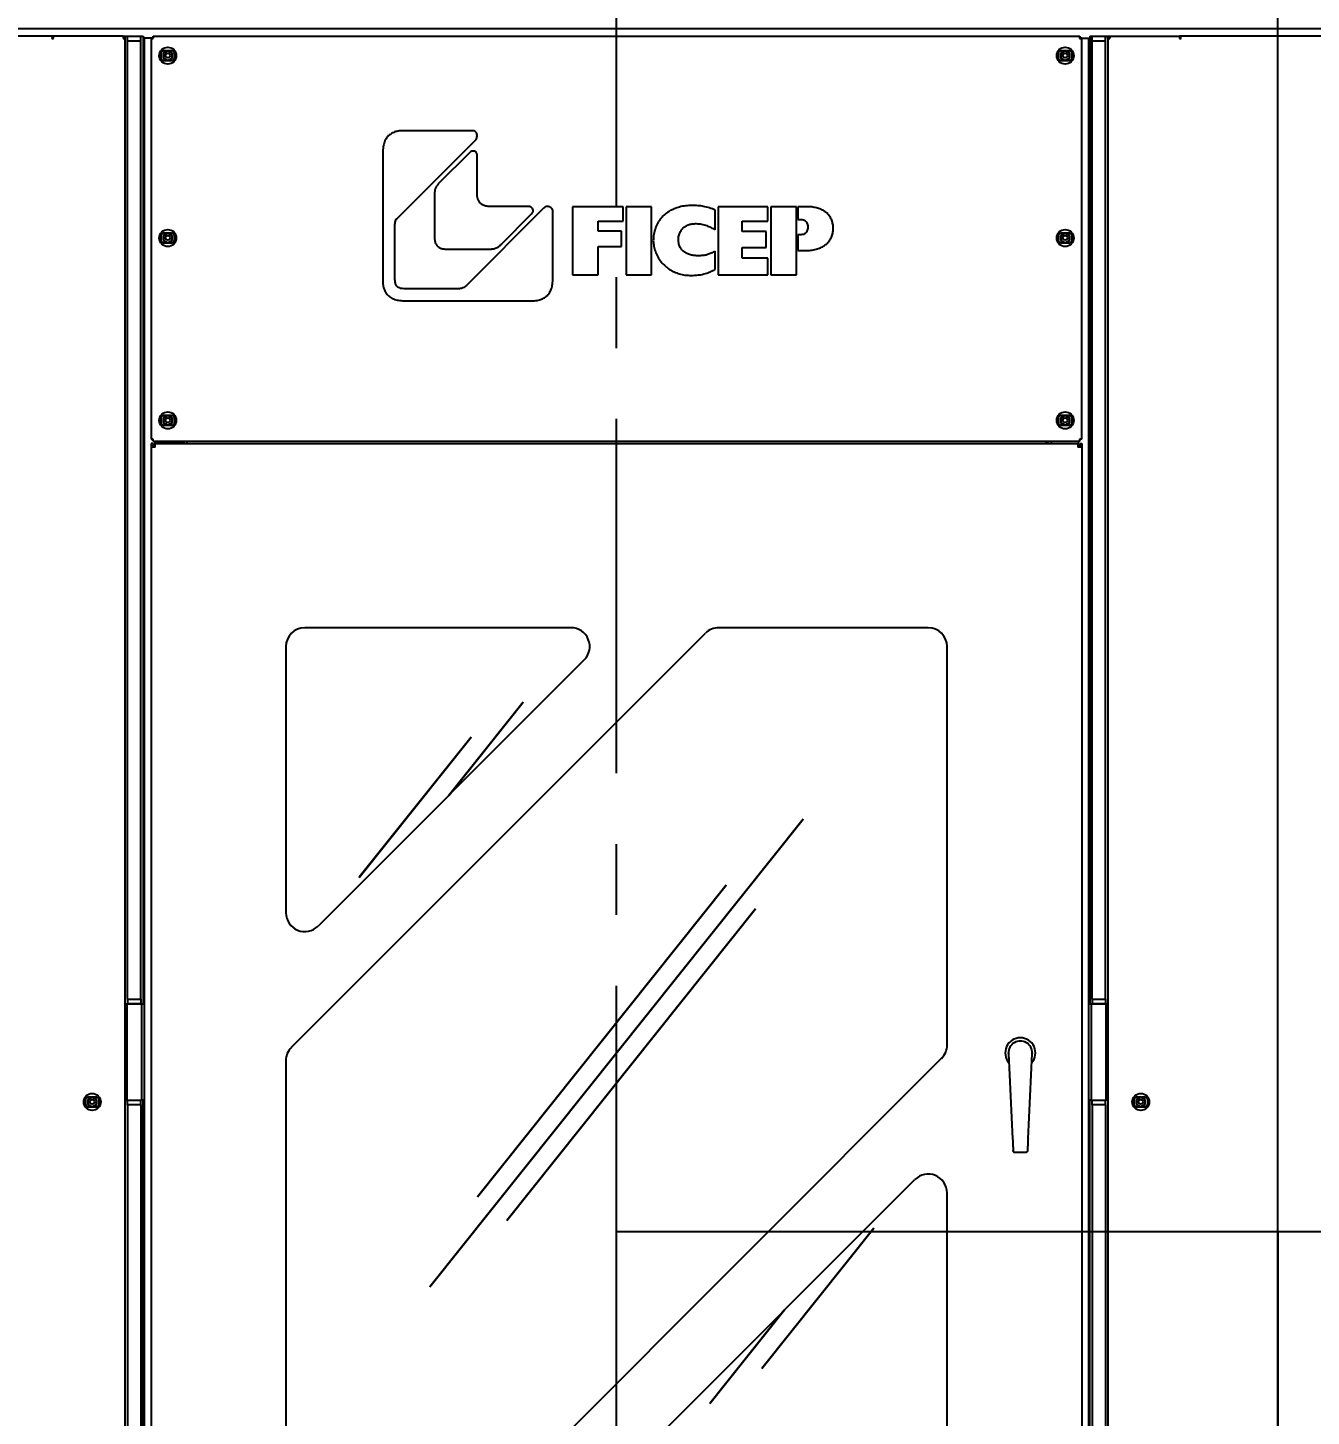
# Model space of a CAD drawing. Header units: inches. Extents: x 16559 to 58559, y 6500 to 36200.
# Drawn here: x 23121 to 24480, y 30594 to 32063 of the extents above; entities that cross this region are included whole.
import ezdxf

# ---------------------------------------------------------------- set-up
doc = ezdxf.new("R2010")
doc.units = ezdxf.units.IN
doc.header["$LTSCALE"] = 300
doc.linetypes.add('CENTRO', pattern=[2, 1.25, -0.25, 0.25, -0.25])
for name, color, linetype in [('ASSI', 254, 'CENTRO'), ('CONTORNO', 3, 'Continuous'), ('MACCHINA', 40, 'Continuous'), ('QUOTE', 7, 'Continuous')]:
    doc.layers.add(name, color=color, linetype=linetype)
doc.styles.get("Standard").update_dxf_attribs({"font": 'romans.shx'})
doc.dimstyles.new('sc1a100', dxfattribs={"dimscale": 100, "dimtxt": 3, "dimasz": 3, "dimexe": 0, "dimexo": 0, "dimgap": 1, "dimtad": 1, "dimzin": 12, "dimdsep": 46, "dimtxsty": 'Standard', "dimblk": 'CLOSEDBLANK', "dimcen": 1, "dimclrd": 253, "dimclre": 253, "dimclrt": 2, "dimadec": 0, "dimazin": 3, "dimtfac": 1, "dimtmove": 0, "dimatfit": 1, "dimldrblk": 'CLOSEDBLANK', "dimfxl": 1, "dimtolj": 1, "dimtzin": 0, "dimarcsym": 0})
doc.dimstyles.new('sc1a100_pollici', dxfattribs={"dimscale": 100, "dimtxt": 3, "dimasz": 3, "dimexe": 0, "dimexo": 0, "dimgap": 1, "dimtad": 1, "dimzin": 12, "dimdsep": 46, "dimtxsty": 'Standard', "dimblk": 'CLOSEDBLANK', "dimcen": 1, "dimclrd": 253, "dimclre": 253, "dimclrt": 2, "dimadec": 0, "dimazin": 3, "dimtfac": 1, "dimtmove": 0, "dimatfit": 1, "dimldrblk": 'CLOSEDBLANK', "dimfxl": 1, "dimtolj": 1, "dimtzin": 0, "dimarcsym": 0})

# ---------------------------------------------------------------- blocks, each defined once
blk = doc.blocks.new('A$Ced154922')
at = {"layer": 'ASSI'}
blk.add_line((0, -865), (0, 2335), dxfattribs=at)
at = {"layer": 'MACCHINA', "linetype": 'Continuous', "lineweight": 25}
for p, q in [((0, 1723), (-883.8, 1723)), ((883.8, 1723), (0, 1723)), ((-596.2, 1715), (-961.7, 1715)), ((-597.6, 1712.8), (-596.1, 1712.8)), ((-596.2, 1715), (-596.2, 1713)), ((-596, 1715), (-596.2, 1715)), ((-522.1, 1715), (-596, 1715)), ((-522.1, 1715), (-522.1, 1713)), ((-522.1, 1715), (-520, 1715)), ((-522.1, 1713), (-520, 1713)), ((-520, 1712.9), (-522, 1712.9)), ((-520, 1715), (-517.6, 1715)), ((-520, 1713), (-520, 1715)), ((-520, 1713), (-520, 1712.9)), ((-520, -434.8), (-520, 1712.9)), ((-517.6, 1710), (-517.6, 1715)), ((-517.6, 1715), (-503.4, 1715)), ((-503.4, 1710), (-517.6, 1710)), ((-517.6, 696), (-517.6, 1710)), ((-503.4, 1710), (-503.4, 1715)), ((-503.4, 1715), (-501, 1715)), ((-503.4, 696), (-503.4, 1710)), ((-501, 1715), (-501, 691)), ((-500, 1713), (-501, 1713)), ((-500, 1713), (-500, -437)), ((-490.4, 1713), (-500, 1713)), ((-492.5, 1712.9), (-492.5, 1288.7)), ((-492.5, 1712.9), (-490.5, 1712.9)), ((-490.3, 1712.9), (-490.5, 1712.9)), ((-490.4, 1715), (490.4, 1715)), ((-490.4, 1715), (-490.4, 1713)), ((490.5, 1712.9), (490.3, 1712.9)), ((490.4, 1715), (490.4, 1713)), ((490.4, 1713), (500, 1713)), ((492.5, 1712.9), (490.5, 1712.9)), ((492.5, 1288.7), (492.5, 1712.9)), ((500, -437), (500, 1713)), ((500, 1713), (501, 1713)), ((501, 1715), (501, 691)), ((501, 1715), (503.4, 1715)), ((503.4, 1710), (503.4, 1715)), ((503.4, 1715), (517.6, 1715)), ((517.6, 1710), (503.4, 1710)), ((503.4, 696), (503.4, 1710)), ((517.6, 1710), (517.6, 1715)), ((517.6, 1715), (520, 1715)), ((517.6, 696), (517.6, 1710)), ((520, 1713), (520, 1715)), ((520, 1715), (522.1, 1715)), ((520, 1713), (520, 1712.9)), ((520, 1713), (522.1, 1713)), ((520, 1712.9), (522, 1712.9)), ((520, 1712.9), (520, -434.8)), ((522.1, 1715), (596, 1715)), ((522.1, 1715), (522.1, 1713)), ((596.2, 1715), (596, 1715)), ((596.1, 1712.8), (597.6, 1712.8)), ((961.7, 1715), (596.2, 1715)), ((596.2, 1715), (596.2, 1713)), ((-482.5, 1696.5), (-482.5, 1692.5)), ((-475.4, 1699.5), (-479.6, 1697.2)), ((-479.6, 1697.2), (-479.6, 1691.9)), ((-479.6, 1691.9), (-475.4, 1689.5)), ((-470.5, 1699.5), (-479.5, 1699.5)), ((-479.5, 1697.2), (-475.3, 1699.5)), ((-479.5, 1692), (-479.5, 1697.2)), ((-475.2, 1689.5), (-479.5, 1692)), ((-470.5, 1692), (-474.7, 1689.5)), ((-474.6, 1699.5), (-470.5, 1697.2)), ((-474.6, 1689.5), (-470.5, 1691.9)), ((-470.5, 1697.2), (-470.5, 1692)), ((-470.5, 1691.9), (-470.5, 1697.2)), ((-467.5, 1692.5), (-467.5, 1696.5)), ((467.5, 1696.5), (467.5, 1692.5)), ((470.4, 1697.2), (474.6, 1699.5)), ((470.4, 1692), (470.4, 1697.2)), ((470.4, 1697.2), (470.4, 1691.9)), ((474.7, 1689.5), (470.4, 1692)), ((470.4, 1691.9), (474.6, 1689.5)), ((479.5, 1699.5), (470.5, 1699.5)), ((479.4, 1692), (475.2, 1689.5)), ((475.3, 1699.5), (479.4, 1697.2)), ((479.5, 1697.2), (475.4, 1699.5)), ((475.4, 1689.5), (479.5, 1691.9)), ((479.4, 1697.2), (479.4, 1692)), ((479.5, 1691.9), (479.5, 1697.2)), ((482.5, 1692.5), (482.5, 1696.5)), ((-479.5, 1689.5), (-470.5, 1689.5)), ((470.5, 1689.5), (479.5, 1689.5)), ((-232.3, 1522.1), (-149.4, 1605)), ((-153.2, 1615), (-225.9, 1615)), ((-155, 1592.4), (-188.6, 1558.8)), ((-147.6, 1547.3), (-147.6, 1589)), ((-192.6, 1548.3), (-192.6, 1502.7)), ((-77.2, 1533), (-158.9, 1451.2)), ((-114.7, 1534.7), (-135, 1534.7)), ((-67.4, 1457.5), (-67.4, 1529.2)), ((7, 1534.6), (-46.6, 1534.6)), ((-46.6, 1534.6), (-46.6, 1462.5)), ((7, 1519.4), (7, 1534.6)), ((36.9, 1534.6), (10.1, 1534.6)), ((10.1, 1534.6), (10.1, 1462.5)), ((36.9, 1462.5), (36.9, 1534.6)), ((104.5, 1510), (104.5, 1531.1)), ((107.8, 1534.6), (107.8, 1462.5)), ((160.1, 1534.6), (107.8, 1534.6)), ((160.1, 1519.4), (160.1, 1534.6)), ((163.5, 1534.6), (163.5, 1462.5)), ((190.4, 1534.6), (163.5, 1534.6)), ((190.4, 1462.5), (190.4, 1534.6)), ((191.9, 1534.6), (191.9, 1521.2)), ((200.8, 1534.6), (191.9, 1534.6)), ((-121.9, 1495.1), (-89.8, 1527.2)), ((-19.3, 1519.4), (7, 1519.4)), ((-19.3, 1508.7), (-19.3, 1519.4)), ((133.1, 1519.4), (160.1, 1519.4)), ((133.1, 1508.3), (133.1, 1519.4)), ((191.9, 1521.2), (193.9, 1521.2)), ((-482.5, 1503.5), (-482.5, 1499.5)), ((-475.4, 1506.5), (-479.6, 1504.2)), ((-479.6, 1504.2), (-479.6, 1498.9)), ((-470.5, 1506.5), (-479.5, 1506.5)), ((-479.5, 1504.2), (-475.3, 1506.5)), ((-479.5, 1499), (-479.5, 1504.2)), ((-474.6, 1506.5), (-470.5, 1504.2)), ((-470.5, 1504.2), (-470.5, 1499)), ((-470.5, 1498.9), (-470.5, 1504.2)), ((-467.5, 1499.5), (-467.5, 1503.5)), ((5.3, 1508.7), (-19.3, 1508.7)), ((5.3, 1492.5), (5.3, 1508.7)), ((158.6, 1508.3), (133.1, 1508.3)), ((158.6, 1491.5), (158.6, 1508.3)), ((191.9, 1504.8), (191.9, 1488.3)), ((194, 1504.8), (191.9, 1504.8)), ((467.5, 1503.5), (467.5, 1499.5)), ((470.4, 1504.2), (474.6, 1506.5)), ((470.4, 1499), (470.4, 1504.2)), ((470.4, 1504.2), (470.4, 1498.9)), ((479.5, 1506.5), (470.5, 1506.5)), ((475.3, 1506.5), (479.4, 1504.2)), ((479.5, 1504.2), (475.4, 1506.5)), ((479.4, 1504.2), (479.4, 1499)), ((479.5, 1498.9), (479.5, 1504.2)), ((482.5, 1499.5), (482.5, 1503.5)), ((-479.6, 1498.9), (-475.4, 1496.5)), ((-475.2, 1496.5), (-479.5, 1499)), ((-479.5, 1496.5), (-470.5, 1496.5)), ((-470.5, 1499), (-474.7, 1496.5)), ((-474.6, 1496.5), (-470.5, 1498.9)), ((-179.6, 1489.7), (-133.8, 1489.7)), ((-19.3, 1492.5), (5.3, 1492.5)), ((-19.3, 1462.5), (-19.3, 1492.5)), ((104.5, 1468.2), (104.5, 1487.5)), ((133.1, 1491.5), (158.6, 1491.5)), ((133.1, 1480.2), (133.1, 1491.5)), ((191.9, 1488.3), (199.4, 1488.2)), ((474.7, 1496.5), (470.4, 1499)), ((470.4, 1498.9), (474.6, 1496.5)), ((470.5, 1496.5), (479.5, 1496.5)), ((479.4, 1499), (475.2, 1496.5)), ((475.4, 1496.5), (479.5, 1498.9)), ((160.1, 1480.2), (133.1, 1480.2)), ((160.1, 1462.5), (160.1, 1480.2)), ((-46.6, 1462.5), (-19.3, 1462.5)), ((10.1, 1462.5), (36.9, 1462.5)), ((107.8, 1462.5), (160.1, 1462.5)), ((163.5, 1462.5), (190.4, 1462.5)), ((-166.1, 1447.8), (-224.8, 1447.8)), ((-224.9, 1435), (-89.8, 1435)), ((-482.5, 1310.5), (-482.5, 1306.5)), ((-475.4, 1313.5), (-479.6, 1311.2)), ((-479.6, 1311.2), (-479.6, 1305.9)), ((-470.5, 1313.5), (-479.5, 1313.5)), ((-479.5, 1311.2), (-475.3, 1313.5)), ((-479.5, 1306), (-479.5, 1311.2)), ((-474.6, 1313.5), (-470.5, 1311.2)), ((-470.5, 1311.2), (-470.5, 1306)), ((-470.5, 1305.9), (-470.5, 1311.2)), ((-467.5, 1306.5), (-467.5, 1310.5)), ((467.5, 1310.5), (467.5, 1306.5)), ((470.4, 1311.2), (474.6, 1313.5)), ((470.4, 1306), (470.4, 1311.2)), ((470.4, 1311.2), (470.4, 1305.9)), ((479.5, 1313.5), (470.5, 1313.5)), ((475.3, 1313.5), (479.4, 1311.2)), ((479.5, 1311.2), (475.4, 1313.5)), ((479.4, 1311.2), (479.4, 1306)), ((479.5, 1305.9), (479.5, 1311.2)), ((482.5, 1306.5), (482.5, 1310.5)), ((-479.6, 1305.9), (-475.4, 1303.5)), ((-475.2, 1303.5), (-479.5, 1306)), ((-479.5, 1303.5), (-470.5, 1303.5)), ((-470.5, 1306), (-474.7, 1303.5)), ((-474.6, 1303.5), (-470.5, 1305.9)), ((474.7, 1303.5), (470.4, 1306)), ((470.4, 1305.9), (474.6, 1303.5)), ((470.5, 1303.5), (479.5, 1303.5)), ((479.4, 1306), (475.2, 1303.5)), ((475.4, 1303.5), (479.5, 1305.9)), ((-492.5, 1288.7), (-490.5, 1288.7)), ((-490.5, 1284), (-492.5, 1284)), ((-492.5, 1284), (-492.5, 1280)), ((-492.5, 1280), (-492.5, -2)), ((-488.5, 1280), (-492.5, 1280)), ((-490.5, 1288.7), (-490.3, 1288.7)), ((-490.5, 1280), (-490.5, 1284)), ((-490.4, 1286.5), (-490.4, 1288.5)), ((-490.4, 1286.5), (490.4, 1286.5)), ((-489.5, 1282), (-489.5, 1284)), ((-488.5, 1284), (-489.5, 1284)), ((-489.5, 1282), (-488.5, 1282)), ((-489.5, 1282), (-489.5, 1280)), ((-488.5, 1280), (-488.5, 1284)), ((-488.5, 1284), (488.5, 1284)), ((-487.5, 1286), (-487.5, 1284)), ((-487.5, 1286), (-457.5, 1286)), ((-480.7, 1286.5), (-480.7, 1286)), ((-464.3, 1286), (-464.3, 1286.5)), ((-460, 1286.5), (-460, 1286)), ((-457.5, 1284), (-457.5, 1286)), ((-455, 1286.5), (-455, 1286.3)), ((-455, 1286.3), (-455, 1284)), ((455, 1286.3), (455, 1286.5)), ((455, 1284), (455, 1286.3)), ((456.5, 1284), (456.5, 1286.5)), ((460, 1286.5), (460, 1284)), ((488.5, 1284), (488.5, 1280)), ((489.5, 1284), (488.5, 1284)), ((488.5, 1282), (489.5, 1282)), ((492.5, 1280), (488.5, 1280)), ((489.5, 1282), (489.5, 1284)), ((489.5, 1280), (489.5, 1282)), ((490.3, 1288.7), (490.5, 1288.7)), ((490.4, 1286.5), (490.4, 1288.5)), ((492.5, 1288.7), (490.5, 1288.7)), ((490.5, 1284), (492.5, 1284)), ((490.5, 1284), (490.5, 1280)), ((492.5, 1284), (492.5, 1280)), ((492.5, 1280), (492.5, -2)), ((-48.3, 1089), (-330, 1089)), ((330, 1089), (108.3, 1089)), ((-344.1, 644.9), (94.1, 1083.2)), ((-350, 1069), (-350, 787.3)), ((350, 647.3), (350, 1069)), ((-34.1, 1054.9), (-315.9, 773.2)), ((-98.8, 1010.3), (-177.9, 911.1)), ((-177.6, 911.4), (-98.7, 1010.3)), ((-98.7, 1010.3), (-98.8, 1010.3)), ((-153.9, 973.3), (-272.4, 824.8)), ((-272.4, 824.7), (-153.9, 973.2)), ((-153.9, 973.2), (-153.9, 973.3)), ((-130, 971.2), (-130, 971.1)), ((-199.5, 916), (-199.6, 916)), ((-197.9, 918), (-198, 918)), ((-223.5, 886), (-223.5, 886)), ((197.5, 886.5), (-197.5, 391.5)), ((-197.5, 391.5), (197.5, 886.5)), ((197.1, 886), (197.1, 886)), ((197.5, 886.5), (197.5, 886.5)), ((-248.2, 855), (-248.3, 855)), ((-247.4, 856), (-247.5, 856)), ((172.4, 855), (172.3, 855)), ((173.2, 856), (173.1, 856)), ((-250.6, 852), (-250.6, 852)), ((170, 852), (169.9, 852)), ((-272.4, 824.8), (-272.4, 824.7)), ((116, 816.5), (-147.3, 486.5)), ((-147.3, 486.5), (116.1, 816.5)), ((116.1, 816.5), (116, 816.5)), ((97.9, 793.7), (97.8, 793.7)), ((124.2, 794.7), (124.3, 794.7)), ((130, 802), (130, 801.9)), ((132.4, 805), (132.5, 805)), ((147.3, 791.6), (-116.1, 461.6)), ((-116, 461.5), (147.3, 791.5)), ((147.3, 791.5), (147.3, 791.6)), ((76, 766.2), (76, 766.3)), ((105, 770.7), (105, 770.6)), ((107.4, 773.5), (107.3, 773.5)), ((132.9, 773.5), (132.9, 773.5)), ((105, 738.6), (105, 738.5)), ((-520, 691), (-518, 691)), ((-518, 589), (-518, 691)), ((-518, 691), (-517.6, 691)), ((-517.6, 696), (-503.4, 696)), ((-517.6, 696), (-517.6, 691)), ((-503.4, 691), (-517.6, 691)), ((-517.5, 691), (-503.5, 691)), ((-503.4, 696), (-503.4, 691)), ((-503.4, 691), (-503, 691)), ((-503, 691), (-503, 589)), ((-503, 691), (-501, 691)), ((72.1, 697.2), (72, 697.2)), ((501, 691), (503, 691)), ((503, 589), (503, 691)), ((503, 691), (503.4, 691)), ((503.4, 696), (503.4, 691)), ((503.4, 696), (517.6, 696)), ((517.6, 691), (503.4, 691)), ((503.5, 691), (517.5, 691)), ((517.6, 696), (517.6, 691)), ((517.6, 691), (518, 691)), ((518, 691), (518, 589)), ((518, 691), (520, 691)), ((50.3, 670), (50.4, 670.1)), ((41, 658.3), (41, 658.4)), ((344.1, 633.2), (-94.1, 194.9)), ((415, 639), (415, 639)), ((415, 638.4), (415, 639)), ((415, 638.4), (419.3, 548)), ((435.7, 548), (440, 638.4)), ((440, 639), (440, 639)), ((440, 639), (440, 638.4)), ((-350, 630.7), (-350, 209)), ((-562.5, 589), (-562.5, 585)), ((-559.6, 589.7), (-555.4, 592)), ((-559.6, 584.5), (-559.6, 589.7)), ((-559.6, 589.7), (-559.6, 584.4)), ((-550.5, 592), (-559.5, 592)), ((-554.7, 592), (-550.6, 589.7)), ((-550.5, 589.7), (-554.6, 592)), ((-550.6, 589.7), (-550.6, 584.5)), ((-550.5, 584.4), (-550.5, 589.7)), ((-547.5, 585), (-547.5, 589)), ((-518, 589), (-520, 589)), ((-517.6, 589), (-518, 589)), ((-517.6, 584), (-517.6, 589)), ((-517.6, 589), (-503.4, 589)), ((-517.5, 589), (-503.5, 589)), ((-503, 589), (-503.4, 589)), ((-503.4, 584), (-503.4, 589)), ((-501, 589), (-503, 589)), ((-501, -435), (-501, 589)), ((-10.4, 593.8), (-10.5, 593.9)), ((501, -435), (501, 589)), ((503, 589), (501, 589)), ((503.4, 589), (503, 589)), ((503.4, 589), (517.6, 589)), ((503.4, 584), (503.4, 589)), ((503.5, 589), (517.5, 589)), ((518, 589), (517.6, 589)), ((517.6, 584), (517.6, 589)), ((520, 589), (518, 589)), ((547.5, 589), (547.5, 585)), ((550.4, 589.7), (554.6, 592)), ((550.4, 584.5), (550.4, 589.7)), ((550.4, 589.7), (550.4, 584.4)), ((559.5, 592), (550.5, 592)), ((555.3, 592), (559.4, 589.7)), ((559.5, 589.7), (555.4, 592)), ((559.4, 589.7), (559.4, 584.5)), ((559.5, 584.4), (559.5, 589.7)), ((562.5, 585), (562.5, 589)), ((-555.3, 582), (-559.6, 584.5)), ((-559.6, 584.4), (-555.4, 582)), ((-559.5, 582), (-550.5, 582)), ((-550.6, 584.5), (-554.8, 582)), ((-554.6, 582), (-550.5, 584.4)), ((-503.4, 584), (-517.6, 584)), ((-517.6, 584), (-517.6, -430)), ((-503.4, 584), (-503.4, -430)), ((-47, 580.1), (-47, 580.2)), ((517.6, 584), (503.4, 584)), ((503.4, 584), (503.4, -430)), ((517.6, 584), (517.6, -430)), ((554.7, 582), (550.4, 584.5)), ((550.4, 584.4), (554.6, 582)), ((550.5, 582), (559.5, 582)), ((559.4, 584.5), (555.2, 582)), ((555.4, 582), (559.5, 584.4)), ((-72.5, 548.2), (-72.5, 548.2)), ((-43.7, 552.2), (-43.7, 552.2)), ((-87.7, 529.2), (-87.6, 529.2)), ((420.6, 534.1), (420.8, 534)), ((420.8, 534), (420.9, 534)), ((420.9, 534), (421, 534)), ((421, 534), (434, 534)), ((434, 534), (434.1, 534.3)), ((-88, 528.8), (-88, 528.7)), ((-82.3, 503.7), (-82.4, 503.7)), ((34.1, 223.2), (315.9, 504.9)), ((-147.3, 486.5), (-147.3, 486.5)), ((-137.7, 498.5), (-137.7, 498.6)), ((-94.8, 488.1), (-94.8, 488.2)), ((-91.8, 492), (-91.8, 491.9)), ((-88.7, 495.7), (-88.8, 495.7)), ((-86.9, 498.1), (-86.9, 498)), ((350, 209), (350, 490.7)), ((-132, 473.6), (-132, 473.7)), ((-116.1, 461.6), (-116, 461.5)), ((272.4, 453.3), (153.9, 304.8)), ((153.9, 304.8), (272.4, 453.3)), ((272.4, 453.3), (272.4, 453.3)), ((-197.5, 391.5), (-197.5, 391.5)), ((177.6, 366.6), (98.7, 267.8)), ((98.8, 267.8), (177.9, 366.9)), ((171.4, 358.9), (171.5, 358.9)), ((197, 358.9), (197.1, 358.9)), ((160.6, 345.4), (160.6, 345.3)), ((161.3, 346.2), (161.3, 346.2)), ((131.8, 309.3), (131.9, 309.3)), ((132.4, 309.9), (132.4, 309.9)), ((133.1, 310.9), (133.2, 310.9)), ((157.4, 309.3), (157.5, 309.3)), ((158, 309.9), (157.9, 309.9)), ((158.7, 310.9), (158.8, 310.9)), ((127.5, 303.8), (127.4, 303.8)), ((127.5, 303.9), (127.6, 303.9)), ((130.4, 307.4), (130.4, 307.4)), ((153.9, 304.8), (153.9, 304.8)), ((155.9, 307.4), (156, 307.4)), ((98.7, 267.8), (98.8, 267.8)), ((105, 275.7), (105, 275.6))]:
    blk.add_line(p, q, dxfattribs=at)
at = {"layer": 'MACCHINA', "linetype": 'Continuous', "lineweight": 25, "flags": 128}
for points in [[(-247.5, 1593.5), (-247.5, 1575.9), (-247.5, 1559.5), (-247.5, 1544.2), (-247.5, 1530.1), (-247.5, 1517.2), (-247.5, 1505.5), (-247.5, 1494.9), (-247.5, 1486.2), (-247.5, 1478.5), (-247.5, 1471.8), (-247.5, 1466.1), (-247.5, 1461.3), (-247.5, 1457.6)], [(84.9, 777.4), (84.9, 777.5), (85, 777.6)]]:
    blk.add_lwpolyline(points, dxfattribs=at)
at = {"layer": 'MACCHINA', "linetype": 'Continuous', "lineweight": 25}
for centre, radius in [((-475, 1694.5), 9), ((-475, 1694.6), 2.4), ((475, 1694.5), 9), ((475, 1694.6), 2.4), ((-475, 1501.5), 9), ((-475, 1501.6), 2.4), ((475, 1501.5), 9), ((475, 1501.6), 2.4), ((-475, 1308.5), 9), ((-475, 1308.6), 2.4), ((475, 1308.5), 9), ((475, 1308.6), 2.4), ((-555, 587), 9), ((-555, 587.1), 2.4), ((555, 587), 9), ((555, 587.1), 2.4)]:
    blk.add_circle(centre, radius, dxfattribs=at)
for centre, radius, start, end in [((-479.5, 1696.5), 3, 90, 180), ((-479.5, 1692.5), 3, 180, 270), ((-470.5, 1696.5), 3, 0, 90), ((-470.5, 1692.5), 3, 270, 0), ((470.5, 1696.5), 3, 90, 180), ((470.5, 1692.5), 3, 180, 270), ((479.5, 1696.5), 3, 0, 90), ((479.5, 1692.5), 3, 270, 0), ((-479.5, 1503.5), 3, 90, 180), ((-479.5, 1499.5), 3, 180, 270), ((-470.5, 1503.5), 3, 0, 90), ((-470.5, 1499.5), 3, 270, 0), ((470.5, 1503.5), 3, 90, 180), ((470.5, 1499.5), 3, 180, 270), ((479.5, 1503.5), 3, 0, 90), ((479.5, 1499.5), 3, 270, 0), ((-479.5, 1310.5), 3, 90, 180), ((-470.5, 1310.5), 3, 0, 90), ((470.5, 1310.5), 3, 90, 180), ((479.5, 1310.5), 3, 0, 90), ((-479.5, 1306.5), 3, 180, 270), ((-470.5, 1306.5), 3, 270, 0), ((470.5, 1306.5), 3, 180, 270), ((479.5, 1306.5), 3, 270, 0), ((-330, 1069), 20, 90, 180), ((-48.3, 1069), 20, 315, 90), ((108.3, 1069), 20, 90, 135), ((330, 1069), 20, 0, 90), ((-330, 787.3), 20, 180, 315), ((330, 647.3), 20, 315, 0), ((427.5, 639), 16, 90, 221.3589), ((427.5, 639), 12.5, 357.2659, 182.7341), ((427.5, 639), 16, 318.6411, 90), ((-330, 630.7), 20, 135, 180), ((-559.5, 589), 3, 90, 180), ((-550.5, 589), 3, 0, 90), ((550.5, 589), 3, 90, 180), ((559.5, 589), 3, 0, 90), ((-559.5, 585), 3, 180, 270), ((-550.5, 585), 3, 270, 0), ((550.5, 585), 3, 180, 270), ((559.5, 585), 3, 270, 0), ((330, 490.7), 20, 0, 135)]:
    blk.add_arc(centre, radius, start, end, dxfattribs=at)
for points in [[(-596.2, 1715), (-596.4, 1715), (-596.8, 1714.9), (-597.3, 1714.4), (-597.6, 1713.7), (-597.6, 1713.1), (-597.6, 1712.8)], [(-596.2, 1713), (-596.2, 1713), (-596.2, 1713), (-596.2, 1713), (-596.2, 1712.9), (-596.2, 1712.9), (-596.2, 1712.8)], [(-596.1, 1712.8), (-596.1, 1713.1), (-596.1, 1713.7), (-596, 1714.4), (-596, 1714.9), (-596, 1715), (-596, 1715)], [(-522.1, 1715), (-522.1, 1715), (-522.2, 1714.9), (-522.2, 1714.4), (-522.2, 1713.7), (-522.2, 1713.1), (-522.2, 1712.8)], [(-522.2, 1712.8), (-521.9, 1712.8), (-521.3, 1712.8), (-520.6, 1712.9), (-520.1, 1712.9), (-520, 1712.9), (-520, 1712.9)], [(-492.5, 1712.9), (-492.5, 1712.9), (-492.4, 1712.9), (-491.9, 1712.9), (-491.2, 1712.8), (-490.6, 1712.8), (-490.3, 1712.8)], [(-490.3, 1712.8), (-490.3, 1713.1), (-490.3, 1713.7), (-490.3, 1714.4), (-490.3, 1714.9), (-490.4, 1715), (-490.4, 1715)], [(490.4, 1715), (490.4, 1715), (490.3, 1714.9), (490.3, 1714.4), (490.3, 1713.7), (490.3, 1713.1), (490.3, 1712.8)], [(490.3, 1712.8), (490.6, 1712.8), (491.2, 1712.8), (491.9, 1712.9), (492.4, 1712.9), (492.5, 1712.9), (492.5, 1712.9)], [(520, 1712.9), (520, 1712.9), (520.1, 1712.9), (520.6, 1712.9), (521.3, 1712.8), (521.9, 1712.8), (522.2, 1712.8)], [(522.2, 1712.8), (522.2, 1713.1), (522.2, 1713.7), (522.2, 1714.4), (522.2, 1714.9), (522.1, 1715), (522.1, 1715)], [(596, 1715), (596, 1715), (596, 1714.9), (596, 1714.4), (596.1, 1713.7), (596.1, 1713.1), (596.1, 1712.8)], [(597.6, 1712.8), (597.6, 1713.1), (597.6, 1713.7), (597.3, 1714.4), (596.8, 1714.9), (596.4, 1715), (596.2, 1715)], [(596.2, 1712.8), (596.2, 1712.9), (596.2, 1712.9), (596.2, 1713), (596.2, 1713), (596.2, 1713), (596.2, 1713)], [(-490.3, 1288.7), (-490.6, 1288.7), (-491.2, 1288.7), (-491.9, 1288.7), (-492.4, 1288.7), (-492.5, 1288.7), (-492.5, 1288.7)], [(-490.4, 1286.5), (-490.4, 1286.6), (-490.3, 1286.6), (-490.3, 1287.1), (-490.3, 1287.9), (-490.3, 1288.4), (-490.3, 1288.7)], [(492.5, 1288.7), (492.5, 1288.7), (492.4, 1288.7), (491.9, 1288.7), (491.2, 1288.7), (490.6, 1288.7), (490.3, 1288.7)], [(490.3, 1288.7), (490.3, 1288.4), (490.3, 1287.9), (490.3, 1287.1), (490.3, 1286.6), (490.4, 1286.6), (490.4, 1286.5)]]:
    blk.add_open_spline(points, degree=3, dxfattribs=at)
for points, knots in [([(-225.9, 1615), (-227.7, 1615), (-231.1, 1614.8), (-235.7, 1613.5), (-239.7, 1611.4), (-242.9, 1608.3), (-245.3, 1604.2), (-246.9, 1599.1), (-247.3, 1595.4), (-247.5, 1593.5)], [0, 0, 0, 0, 0.154152, 0.291348, 0.417883, 0.541688, 0.67761, 0.828276, 1, 1, 1, 1]), ([(-147.6, 1609.4), (-147.6, 1610.1), (-147.6, 1611.3), (-148.2, 1612.9), (-149.3, 1614.2), (-151.1, 1615), (-152.4, 1615), (-153.2, 1615)], [0, 0, 0, 0, 0.216084, 0.396669, 0.559288, 0.759071, 1, 1, 1, 1]), ([(-149.4, 1605), (-149.1, 1605.3), (-148.5, 1605.9), (-147.7, 1607.3), (-147.6, 1608.6), (-147.6, 1609.4)], [0, 0, 0, 0, 0.236294, 0.497727, 1, 1, 1, 1]), ([(-152, 1593.5), (-152.4, 1593.5), (-153.1, 1593.5), (-154.1, 1593.1), (-154.7, 1592.6), (-155, 1592.4)], [0, 0, 0, 0, 0.330325, 0.613112, 1, 1, 1, 1]), ([(-147.6, 1589), (-147.6, 1589.5), (-147.7, 1590.5), (-148.2, 1591.8), (-149.1, 1592.8), (-150.4, 1593.4), (-151.5, 1593.5), (-152, 1593.5)], [0, 0, 0, 0, 0.214114, 0.396535, 0.562604, 0.763959, 1, 1, 1, 1]), ([(-188.6, 1558.8), (-189.3, 1557.9), (-190.6, 1556.3), (-191.8, 1553.6), (-192.5, 1550.9), (-192.6, 1549.2), (-192.6, 1548.3)], [0, 0, 0, 0, 0.275104, 0.5469, 0.767216, 1, 1, 1, 1]), ([(-135, 1534.7), (-136.4, 1534.9), (-139.1, 1535.3), (-142.6, 1536.8), (-145.1, 1539), (-146.6, 1541.5), (-147.4, 1544.3), (-147.5, 1546.3), (-147.6, 1547.3)], [0, 0, 0, 0, 0.216978, 0.402405, 0.570129, 0.70159, 0.84241, 1, 1, 1, 1]), ([(-92.7, 1534.8), (-93.3, 1534.8), (-94.9, 1534.8), (-97.8, 1534.8), (-101.3, 1534.7), (-105.4, 1534.7), (-109.8, 1534.7), (-113, 1534.7), (-114.7, 1534.7)], [0, 0, 0, 0, 0.081759, 0.211673, 0.389741, 0.563433, 0.766852, 1, 1, 1, 1]), ([(-88.3, 1530.3), (-88.3, 1530.8), (-88.4, 1532), (-89.2, 1533.4), (-90.3, 1534.2), (-91.4, 1534.7), (-92.3, 1534.7), (-92.7, 1534.8)], [0, 0, 0, 0, 0.233077, 0.494639, 0.643421, 0.807933, 1, 1, 1, 1]), ([(-89.8, 1527.2), (-89.3, 1527.7), (-88.5, 1528.6), (-88.3, 1529.8), (-88.3, 1530.3)], [0, 0, 0, 0, 0.567882, 1, 1, 1, 1]), ([(-73, 1534.8), (-73.5, 1534.8), (-74.3, 1534.8), (-75.8, 1534.3), (-76.6, 1533.5), (-77.2, 1533)], [0, 0, 0, 0, 0.274474, 0.543817, 1, 1, 1, 1]), ([(-67.4, 1529.2), (-67.4, 1529.7), (-67.4, 1530.8), (-68, 1532.2), (-68.7, 1533.2), (-69.9, 1534.1), (-71.3, 1534.7), (-72.5, 1534.8), (-73, 1534.8)], [0, 0, 0, 0, 0.187449, 0.344743, 0.484477, 0.615984, 0.814816, 1, 1, 1, 1]), ([(80.3, 1535.9), (77.9, 1535.9), (73.3, 1535.7), (66.8, 1534.5), (60.9, 1532.5), (55.7, 1529.9), (51.1, 1526.6), (47, 1522.5), (43.6, 1517.6), (41, 1511.7), (39.3, 1505.3), (39.1, 1500.9), (39, 1498.6)], [0, 0, 0, 0, 0.1136, 0.218837, 0.31714, 0.409993, 0.49891, 0.585393, 0.686102, 0.787576, 0.891684, 1, 1, 1, 1]), ([(104.5, 1531.1), (102.5, 1531.9), (98.5, 1533.6), (92.3, 1535), (86.2, 1535.8), (82.3, 1535.9), (80.3, 1535.9)], [0, 0, 0, 0, 0.260554, 0.531495, 0.757586, 1, 1, 1, 1]), ([(199.4, 1488.2), (201.5, 1488.2), (205.5, 1488.4), (211.1, 1489.4), (215.8, 1491), (219.8, 1493.1), (223.2, 1495.9), (226, 1499.3), (228.1, 1503.4), (229.2, 1507.6), (229.5, 1511.9), (229.2, 1516.2), (228, 1520.4), (226, 1524.3), (223.2, 1527.6), (219.9, 1530.1), (216.1, 1532.1), (211.6, 1533.5), (206.4, 1534.5), (202.7, 1534.6), (200.8, 1534.6)], [0, 0, 0, 0, 0.075846, 0.142171, 0.20065, 0.252975, 0.30078, 0.356322, 0.409205, 0.460655, 0.511018, 0.56235, 0.613327, 0.664756, 0.718154, 0.763772, 0.813366, 0.868344, 0.930107, 1, 1, 1, 1]), ([(-234.5, 1515.7), (-234.4, 1516.5), (-234.4, 1518.1), (-233.9, 1520.1), (-233.2, 1521.4), (-232.6, 1521.9), (-232.3, 1522.1)], [0, 0, 0, 0, 0.375048, 0.665975, 0.846122, 1, 1, 1, 1]), ([(-234.5, 1457.5), (-234.5, 1461.2), (-234.5, 1468.3), (-234.5, 1478.4), (-234.5, 1487.2), (-234.5, 1494.9), (-234.5, 1501.3), (-234.5, 1506.6), (-234.5, 1510.6), (-234.5, 1513.5), (-234.5, 1515.1), (-234.5, 1515.7)], [0, 0, 0, 0, 0.1931955, 0.3659092, 0.5181411, 0.6498912, 0.7611595, 0.8505046, 0.9200929, 0.9699246, 1, 1, 1, 1]), ([(65.5, 1499.5), (65.6, 1501), (65.8, 1503.8), (67.2, 1507.7), (69.3, 1510.9), (72.2, 1513.6), (75.8, 1515.5), (79.9, 1516.6), (82.8, 1516.7), (84.3, 1516.7)], [0, 0, 0, 0, 0.152574, 0.292832, 0.426376, 0.558158, 0.698648, 0.845069, 1, 1, 1, 1]), ([(84.3, 1516.7), (86.3, 1516.6), (90.1, 1516.3), (95.3, 1514.8), (100.2, 1512.7), (103, 1511), (104.5, 1510)], [0, 0, 0, 0, 0.270756, 0.533457, 0.753262, 1, 1, 1, 1]), ([(193.9, 1521.2), (194.8, 1521.2), (196.5, 1521.1), (198.9, 1520.4), (200.6, 1519.2), (201.8, 1517.5), (202.4, 1515.5), (202.6, 1513.1), (202.4, 1510.8), (201.8, 1508.7), (200.6, 1507), (198.9, 1505.7), (196.6, 1504.9), (194.9, 1504.9), (194, 1504.8)], [0, 0, 0, 0, 0.103759, 0.188721, 0.262132, 0.333102, 0.410147, 0.498905, 0.587278, 0.665857, 0.739053, 0.813877, 0.898473, 1, 1, 1, 1]), ([(-192.6, 1502.7), (-192.6, 1501.2), (-192.5, 1498.5), (-191.3, 1494.8), (-189, 1492.2), (-186.3, 1490.7), (-183.1, 1489.8), (-180.8, 1489.8), (-179.6, 1489.7)], [0, 0, 0, 0, 0.207803, 0.383088, 0.544748, 0.677819, 0.827136, 1, 1, 1, 1]), ([(84.4, 1482.8), (83, 1482.9), (80.3, 1483.1), (76.4, 1484.2), (72.9, 1485.9), (69.8, 1488.2), (67.4, 1491.3), (65.8, 1495.2), (65.6, 1498), (65.5, 1499.5)], [0, 0, 0, 0, 0.148526, 0.291412, 0.42849, 0.561067, 0.698831, 0.842136, 1, 1, 1, 1]), ([(-133.8, 1489.7), (-132.5, 1489.8), (-129.9, 1490), (-126.6, 1491.2), (-123.9, 1493), (-122.6, 1494.4), (-121.9, 1495.1)], [0, 0, 0, 0, 0.295122, 0.569616, 0.781808, 1, 1, 1, 1]), ([(39, 1498.6), (39.1, 1496.7), (39.4, 1492.8), (41, 1487.1), (43.6, 1481.4), (47.2, 1476.1), (51.5, 1471.7), (56.2, 1468.1), (61.1, 1465.4), (66.5, 1463.4), (72.6, 1462.1), (76.8, 1462), (79, 1461.9)], [0, 0, 0, 0, 0.094323, 0.193197, 0.296054, 0.402412, 0.512181, 0.601206, 0.693315, 0.789514, 0.891177, 1, 1, 1, 1]), ([(104.5, 1487.5), (103.1, 1486.7), (100.5, 1485.4), (96.7, 1483.9), (92.8, 1483), (88.8, 1482.7), (85.9, 1482.7), (84.4, 1482.8)], [0, 0, 0, 0, 0.226627, 0.417505, 0.588406, 0.785485, 1, 1, 1, 1]), ([(-247.5, 1457.6), (-247.4, 1455.6), (-247.3, 1451.9), (-246, 1446.9), (-243.7, 1442.6), (-240.5, 1439.2), (-236.1, 1436.8), (-230.8, 1435.3), (-227, 1435.1), (-224.9, 1435)], [0, 0, 0, 0, 0.160223, 0.30095, 0.428415, 0.550895, 0.683904, 0.83121, 1, 1, 1, 1]), ([(-224.8, 1447.8), (-225.9, 1447.9), (-228, 1448), (-230.8, 1449), (-233, 1450.9), (-234.4, 1453.9), (-234.4, 1456.2), (-234.5, 1457.5)], [0, 0, 0, 0, 0.214647, 0.394677, 0.557575, 0.758269, 1, 1, 1, 1]), ([(-89.8, 1435), (-87.9, 1435.1), (-84.3, 1435.2), (-79.3, 1436.5), (-75.1, 1438.8), (-71.8, 1442), (-69.3, 1446.3), (-67.7, 1451.6), (-67.5, 1455.4), (-67.4, 1457.5)], [0, 0, 0, 0, 0.158045, 0.297507, 0.424645, 0.547613, 0.681678, 0.830186, 1, 1, 1, 1]), ([(79, 1461.9), (81.7, 1462), (86.8, 1462.2), (93.6, 1463.6), (99.5, 1465.6), (102.8, 1467.4), (104.5, 1468.2)], [0, 0, 0, 0, 0.2996878, 0.5770574, 0.7880411, 1, 1, 1, 1]), ([(-158.9, 1451.2), (-159.4, 1450.7), (-160.5, 1449.7), (-162.9, 1448.4), (-164.8, 1448), (-166.1, 1447.8)], [0, 0, 0, 0, 0.275957, 0.549354, 1, 1, 1, 1]), ([(419.3, 548), (419.4, 547.1), (419.5, 545.4), (419.6, 542.9), (419.7, 540.7), (419.8, 538.7), (419.9, 537), (419.9, 535.8), (419.9, 535.1), (420, 535), (420, 535)], [0, 0, 0, 0, 0.124479, 0.249841, 0.37511, 0.500398, 0.625627, 0.750709, 0.875866, 1, 1, 1, 1]), ([(435.7, 548), (435.6, 547.1), (435.5, 545.4), (435.4, 542.9), (435.3, 540.7), (435.2, 538.7), (435.1, 537), (435.1, 535.8), (435.1, 535.1), (435, 535), (435, 535)], [0, 0, 0, 0, 0.124479, 0.24984, 0.375109, 0.500397, 0.625627, 0.75071, 0.875866, 1, 1, 1, 1]), ([(420, 534.9), (420, 534.8), (420, 534.8), (420, 535.2), (420.1, 535.5)], [0, 0, 0, 0, 0.361057, 1, 1, 1, 1]), ([(420, 534.9), (420.1, 534.8), (420.2, 534.6), (420.4, 534.4), (420.7, 534.3), (420.8, 534.3), (420.9, 534.3)], [0, 0, 0, 0, 0.255364, 0.514764, 0.766279, 1, 1, 1, 1]), ([(420, 534.8), (420, 534.8), (420, 534.6), (420.1, 534.4), (420.3, 534.2), (420.5, 534.1), (420.6, 534.1)], [0, 0, 0, 0, 0.111722, 0.411692, 0.706531, 1, 1, 1, 1]), ([(420.6, 534.1), (420.6, 534.1), (420.7, 534.1), (420.7, 534.1), (420.7, 534.1)], [0, 0, 0, 0, 0.877494, 1, 1, 1, 1]), ([(434, 534.3), (434.2, 534.2), (434.6, 534.1), (434.9, 534.5), (435, 534.7)], [0, 0, 0, 0, 0.503008, 1, 1, 1, 1]), ([(434.6, 534.2), (434.7, 534.3), (434.9, 534.4), (435, 534.7), (435, 534.9), (435, 535)], [0, 0, 0, 0, 0.421042, 0.723347, 1, 1, 1, 1]), ([(434.6, 534.2), (434.6, 534.2), (434.7, 534.3), (434.8, 534.4), (434.9, 534.7), (435, 534.8), (435, 534.8)], [0, 0, 0, 0, 0.166146, 0.552897, 0.767565, 1, 1, 1, 1]), ([(435, 535), (435, 534.9), (435, 534.9), (435, 534.8), (435, 534.8)], [0, 0, 0, 0, 0.989571, 1, 1, 1, 1])]:
    blk.add_open_spline(points, degree=3, knots=knots, dxfattribs=at)
blk = doc.blocks.new('_ClosedBlank')
at = {"color": 0, "linetype": 'ByBlock', "lineweight": -2}
for p, q in [((-1, 0.1667), (0, 0)), ((-1, 0.1667), (-1, -0.1667)), ((0, 0), (-1, -0.1667))]:
    blk.add_line(p, q, dxfattribs=at)
blk = doc.blocks.new('*D30')
at = {"layer": 'Defpoints', "color": 0, "transparency": 16777216}
for p in [(18582.9, 32574.3), (24577.6, 32574.3), (19620.4, 29474.3)]:
    blk.add_point(p, dxfattribs=at)
at = {"layer": 'QUOTE', "color": 253, "lineweight": -2, "transparency": 16777216}
for p, q in [((18582.9, 32874.3), (18582.9, 33174.3)), ((24577.6, 32574.3), (18582.9, 32574.3)), ((18582.9, 32574.3), (18582.9, 32274.3)), ((18582.9, 29774.3), (18582.9, 32274.3)), ((18582.9, 29474.3), (18582.9, 29774.3)), ((19620.4, 29474.3), (18582.9, 29474.3)), ((18582.9, 29174.3), (18582.9, 28874.3))]:
    blk.add_line(p, q, dxfattribs=at)
at = {"layer": 'QUOTE', "color": 253, "lineweight": -2, "transparency": 16777216, "xscale": 300, "yscale": 300, "zscale": 300}
for p, rotation in [((18582.9, 32574.3), 270), ((18582.9, 29474.3), 90)]:
    blk.add_blockref('_ClosedBlank', p, dxfattribs=dict(at, rotation=rotation))
at = {"layer": 'QUOTE', "color": 2, "transparency": 16777216, "char_height": 300, "attachment_point": 5, "rotation": 90}
for s, insert in [('\\A1;[10\'-2 1/16"]', (18911.5, 31024.3)), ('\\A1;3100', (18332.9, 31024.3))]:
    blk.add_mtext(s, dxfattribs=dict(at, insert=insert))
blk = doc.blocks.new('*D31')
at = {"layer": 'Defpoints', "color": 0, "transparency": 16777216}
for p in [(36844.6, 34804.4), (22644.6, 29942.3), (36844.6, 29942.3)]:
    blk.add_point(p, dxfattribs=at)
at = {"layer": 'QUOTE', "color": 253, "lineweight": -2, "transparency": 16777216}
for p, q in [((22644.6, 29942.3), (22644.6, 34804.4)), ((22944.6, 34804.4), (36544.6, 34804.4)), ((36844.6, 29942.3), (36844.6, 34804.4))]:
    blk.add_line(p, q, dxfattribs=at)
at = {"layer": 'QUOTE', "color": 253, "lineweight": -2, "transparency": 16777216, "xscale": 300, "yscale": 300, "zscale": 300, "rotation": 180}
blk.add_blockref('_ClosedBlank', (22644.6, 34804.4), dxfattribs=at)
at = {"layer": 'QUOTE', "color": 253, "lineweight": -2, "transparency": 16777216, "xscale": 300, "yscale": 300, "zscale": 300}
blk.add_blockref('_ClosedBlank', (36844.6, 34804.4), dxfattribs=at)
at = {"layer": 'QUOTE', "color": 2, "transparency": 16777216, "insert": (29744.6, 35054.4), "char_height": 300, "attachment_point": 5}
blk.add_mtext('\\A1;B', dxfattribs=at)
blk = doc.blocks.new('*D47')
at = {"layer": 'Defpoints', "color": 0, "transparency": 16777216}
for p in [(23744.6, 32776.4), (23744.6, 32674.3), (24444.6, 30789.3)]:
    blk.add_point(p, dxfattribs=at)
at = {"layer": 'QUOTE', "color": 253, "lineweight": -2, "transparency": 16777216}
for p, q in [((23444.6, 32776.4), (23144.6, 32776.4)), ((23744.6, 32674.3), (23744.6, 32776.4)), ((23744.6, 32776.4), (24444.6, 32776.4)), ((24444.6, 30789.3), (24444.6, 32776.4)), ((24744.6, 32776.4), (28273.1, 32776.4))]:
    blk.add_line(p, q, dxfattribs=at)
at = {"layer": 'QUOTE', "color": 253, "lineweight": -2, "transparency": 16777216, "xscale": 300, "yscale": 300, "zscale": 300}
blk.add_blockref('_ClosedBlank', (23744.6, 32776.4), dxfattribs=at)
at = {"layer": 'QUOTE', "color": 253, "lineweight": -2, "transparency": 16777216, "xscale": 300, "yscale": 300, "zscale": 300, "rotation": 180}
blk.add_blockref('_ClosedBlank', (24444.6, 32776.4), dxfattribs=at)
at = {"layer": 'QUOTE', "color": 2, "transparency": 16777216, "char_height": 300, "attachment_point": 5}
for s, insert in [('\\A1;700', (26658.8, 33026.4)), ('\\A1;[2\'-3 9/16"]', (26658.8, 32447.8))]:
    blk.add_mtext(s, dxfattribs=dict(at, insert=insert))

msp = doc.modelspace()

# ---------------------------------------------------------------- linework, layer by layer
at = {"layer": 'CONTORNO', "color": 7}
for points in [[(24444.563, 30789.28), (24444.563, 30339.28), (23744.562, 30339.28), (23744.562, 30789.28)], [(35044.564, 30789.28), (35044.564, 30339.28), (24444.563, 30339.28), (24444.563, 30789.28)]]:
    msp.add_lwpolyline(points, close=True, dxfattribs=at)

# ---------------------------------------------------------------- block references
at = {"layer": 'MACCHINA'}
msp.add_blockref('A$Ced154922', (23744.563, 30339.28), dxfattribs=at)

# ---------------------------------------------------------------- dimensions: what is measured, and where the dimension line sits
at = {"layer": 'QUOTE'}
dim = msp.add_linear_dim(base=(36844.563, 34804.405), p1=(22644.563, 29942.28), p2=(36844.563, 29942.28), text='B', dimstyle='sc1a100', dxfattribs=at)
dim.commit()
dim.dimension.update_dxf_attribs({"geometry": '*D31', "text_midpoint": (29744.563, 35054.405)})
dim = msp.add_linear_dim(base=(23744.563, 32776.392), p1=(24444.563, 30789.28), p2=(23744.563, 32674.28), dimstyle='sc1a100_pollici', override={"dimpost": '\\X'}, dxfattribs=at)
dim.commit()
dim.dimension.update_dxf_attribs({"geometry": '*D47', "text_midpoint": (26658.849, 32776.392), "dimtype": 160})
dim = msp.add_linear_dim(base=(18582.935, 32574.281), p1=(19620.351, 29474.28), p2=(24577.627, 32574.281), angle=90, dimstyle='sc1a100_pollici', override={"dimpost": '\\X'}, dxfattribs=at)
dim.commit()
dim.dimension.update_dxf_attribs({"geometry": '*D30', "text_midpoint": (18582.935, 31024.281), "dimtype": 160})

doc.saveas('drawing.dxf')
